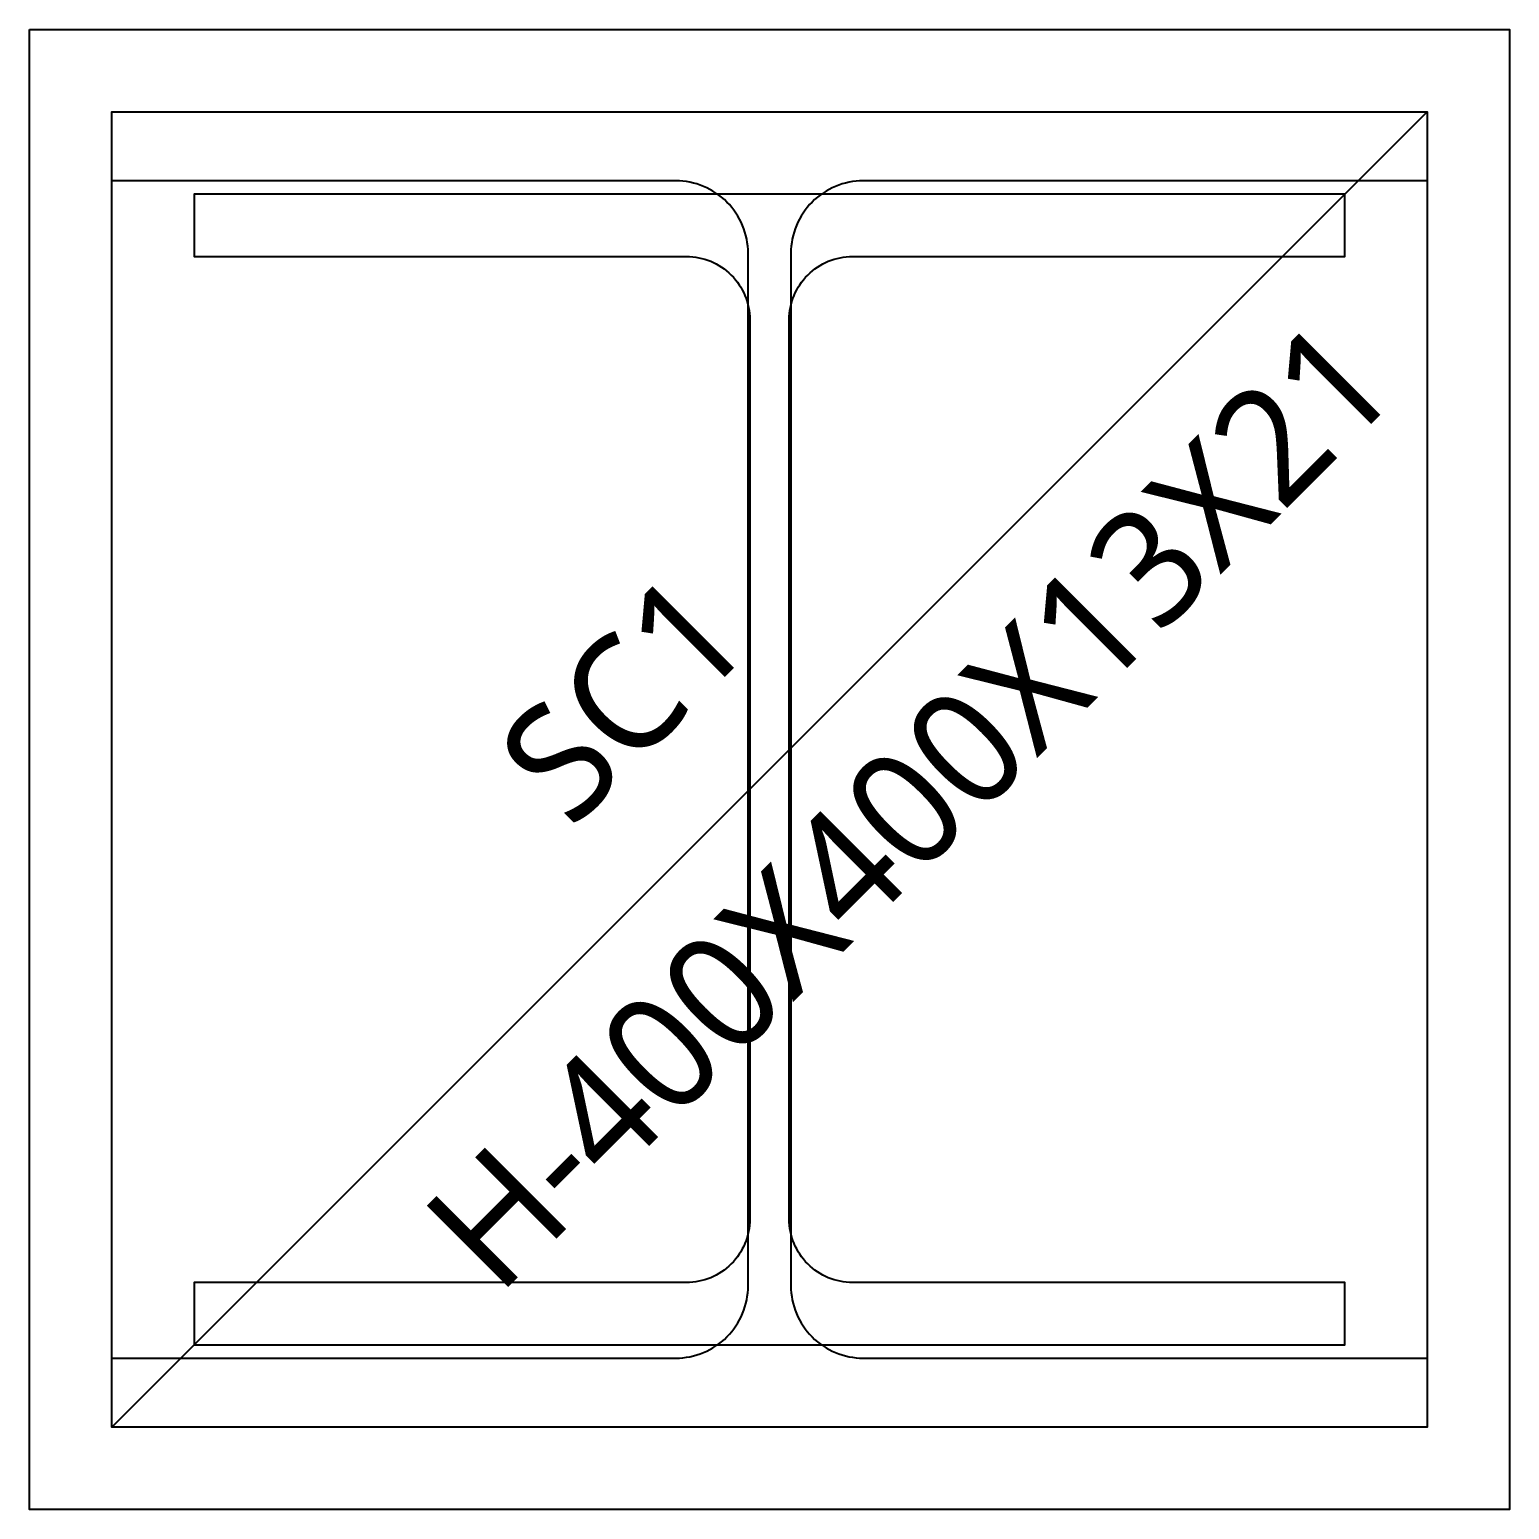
# Model space of a CAD drawing. Header units: millimetres. Extents: x -168200 to 504600, y -244718 to -125918.
# Drawn here: x -65925 to -65475, y -172042.7 to -171592.7 of the extents above; entities that cross this region are included whole.
import ezdxf
from ezdxf.enums import TextEntityAlignment as Align

# ---------------------------------------------------------------- set-up
doc = ezdxf.new("R2010")
doc.units = ezdxf.units.MM
doc.layers.add('arch', color=8, linetype='Continuous')
doc.styles.add('스타일1', font='malgun.ttf')

# ---------------------------------------------------------------- blocks, each defined once
blk = doc.blocks.new('S-SC1')
at = {"color": 0}
blk.add_line((-200, -200), (200, 200), dxfattribs=at)
for points in [[(-225, 225), (225, 225), (225, -225), (-225, -225)], [(-200, 200), (200, 200), (200, -200), (-200, -200)]]:
    blk.add_lwpolyline(points, close=True, dxfattribs=at)
blk.add_lwpolyline([(-200, -200), (-200, -179), (-28.5, -179, 0.414214), (-6.5, -157), (-6.5, 157, 0.414214), (-28.5, 179), (-200, 179), (-200, 200), (200, 200), (200, 179), (28.5, 179, 0.414214), (6.5, 157), (6.5, -157, 0.414214), (28.5, -179), (200, -179), (200, -200)], format="xyb", close=True, dxfattribs=at)
at = {"color": 0, "style": '스타일1'}
for s, p in [('H-400X400X13X21', (42.71, -10.45)), ('SC1', (-44.45, 22.03))]:
    blk.add_text(s, height=35, rotation=45, dxfattribs=at).set_placement(p, align=Align.MIDDLE_CENTER)
blk = doc.blocks.new('pit건축기초')
at = {"layer": 'arch'}
blk.add_lwpolyline([(-315750.24, -89563.14), (-315400.24, -89563.14), (-315400.24, -89544.14), (-315549.99, -89544.14, -0.414214), (-315569.24, -89524.89), (-315569.24, -89251.39, -0.414214), (-315549.99, -89232.14), (-315400.24, -89232.14), (-315400.24, -89213.14), (-315750.24, -89213.14), (-315750.24, -89232.14), (-315600.49, -89232.14, -0.414214), (-315581.24, -89251.39), (-315581.24, -89524.89, -0.414214), (-315600.49, -89544.14), (-315750.24, -89544.14)], format="xyb", close=True, dxfattribs=at)
blk.add_blockref('S-SC1', (-315575.24, -89388.14), dxfattribs=at)

msp = doc.modelspace()

# ---------------------------------------------------------------- block references
msp.add_blockref('pit건축기초', (249875.24, -82429.58))

doc.saveas('drawing.dxf')
